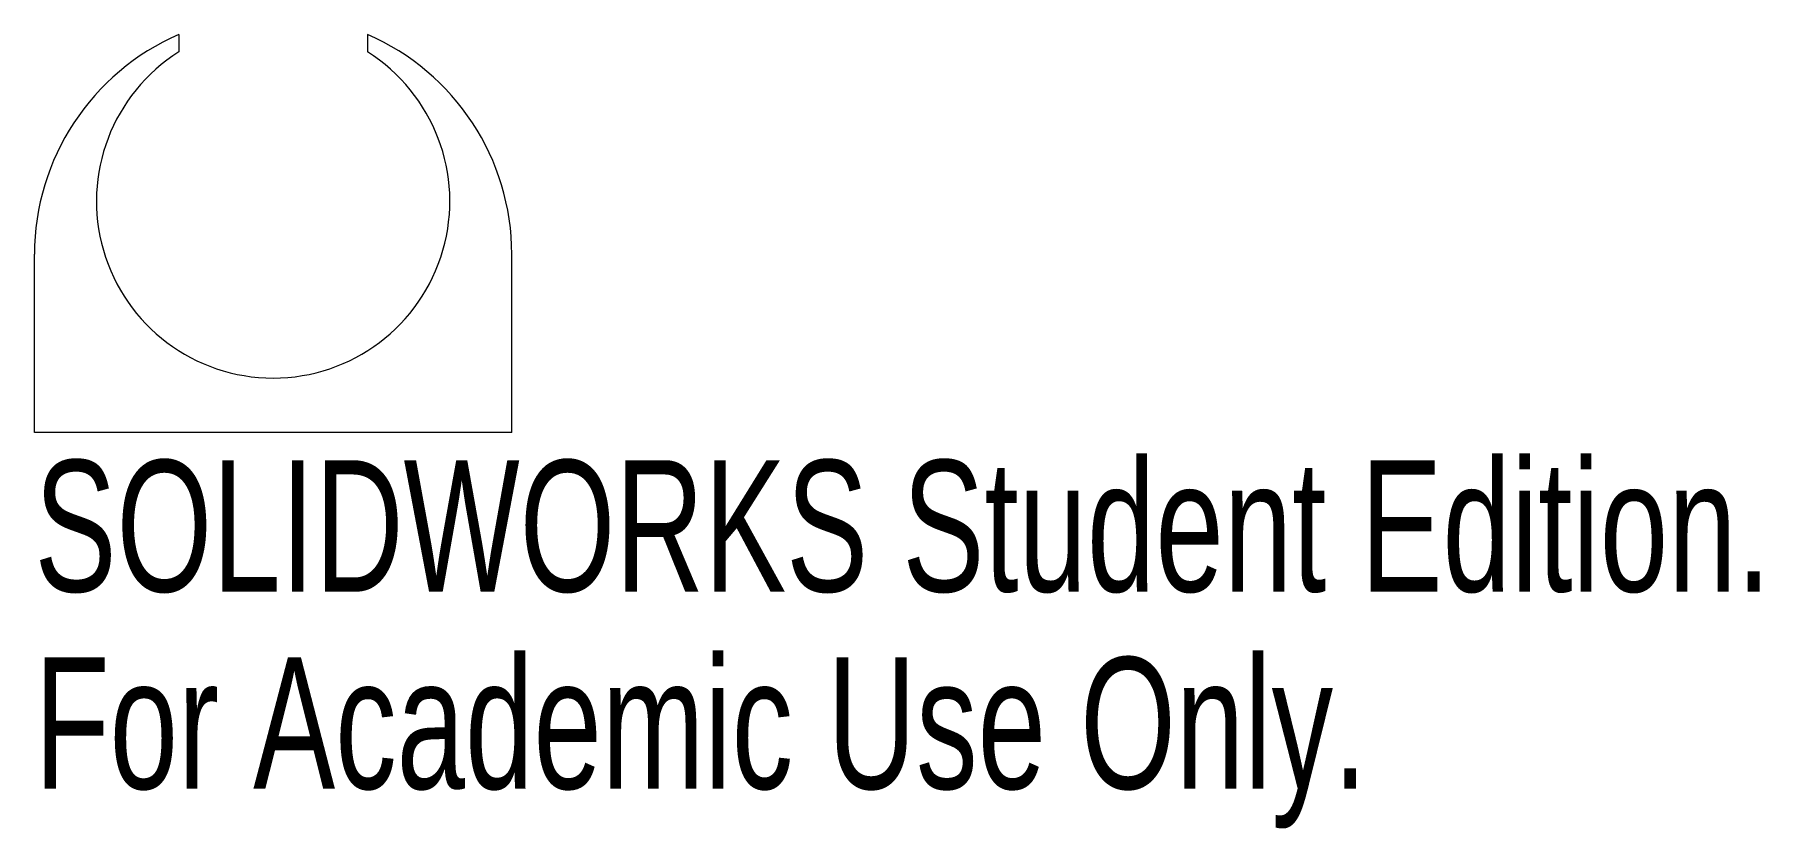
# Model space of a CAD drawing. Header units: millimetres. Extents: x 40.5 to 104, y 93.4 to 122.6.
import ezdxf

# ---------------------------------------------------------------- set-up
doc = ezdxf.new("R2010")
doc.units = ezdxf.units.MM
doc.styles.add('SLDTEXTSTYLE0', font='TXT', dxfattribs={"width": 0.7})

msp = doc.modelspace()

# ---------------------------------------------------------------- linework, layer by layer
at = {"color": 7, "linetype": 'Continuous', "lineweight": 15}
for p, q in [((45.825, 122.61), (45.825, 121.979)), ((52.755, 122.61), (52.755, 121.979)), ((40.51, 107.98), (40.51, 114.53)), ((58.07, 107.98), (58.07, 114.53)), ((58.07, 107.98), (40.51, 107.98))]:
    msp.add_line(p, q, dxfattribs=at)
for centre, radius, start, end in [((49.31, 114.53), 8.8, 113.33103, 180), ((49.27, 114.53), 8.8, 0, 66.66897), ((49.29, 116.48), 6.5, 122.21543, 57.78457)]:
    msp.add_arc(centre, radius, start, end, dxfattribs=at)

# ---------------------------------------------------------------- texts
at = {"color": 7, "linetype": 'Continuous', "char_height": 4.83362, "attachment_point": 1, "style": 'SLDTEXTSTYLE0'}
for s, insert in [('SOLIDWORKS Student Edition.', (40.51, 106.96)), ('For Academic Use Only.', (40.51, 99.71))]:
    msp.add_mtext(s, dxfattribs=dict(at, insert=insert))

doc.saveas('drawing.dxf')
